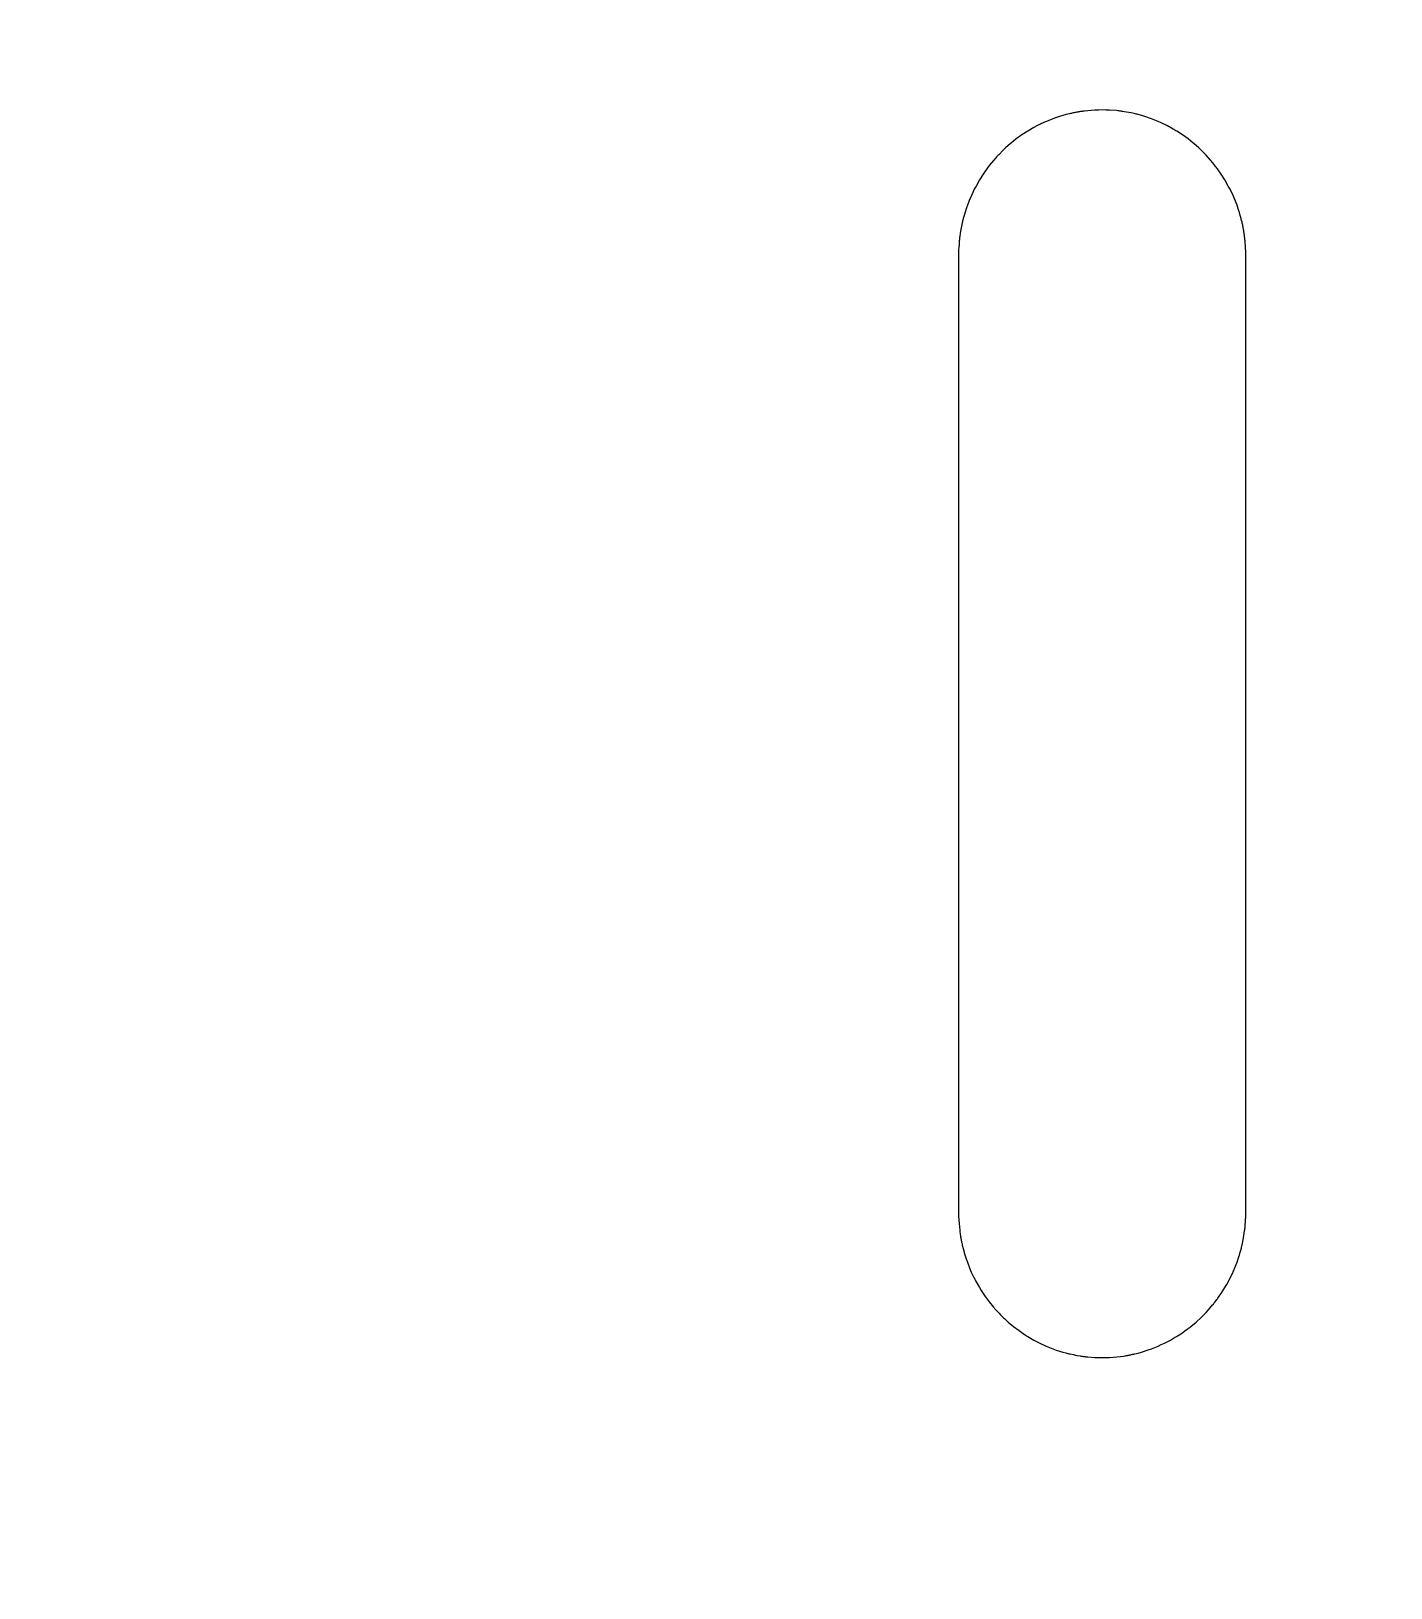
# Model space of a CAD drawing. Header units: millimetres. Extents: x -279 to 279, y -447 to 447.
# Drawn here: x -131.17 to -107.37, y 367.75 to 394.99 of the extents above; entities that cross this region are included whole.
import ezdxf

# ---------------------------------------------------------------- set-up
doc = ezdxf.new("R2010")
doc.units = ezdxf.units.MM
doc.header["$MEASUREMENT"] = 0
doc.layers.add('Layer 1', color=7, linetype='Continuous')

msp = doc.modelspace()

# ---------------------------------------------------------------- linework, layer by layer
at = {"layer": 'Layer 1', "color": 7}
for points, knots in [([(279.3833, 446.6396), (279.3833, 446.6396), (-279.4167, 446.6396), (-279.4167, 446.6396), (-279.4167, 446.6396), (-279.4167, -446.6464), (-279.4167, -446.6464), (-279.4167, -446.6464), (279.3833, -446.6464), (279.3833, -446.6464), (279.3833, -446.6464), (279.3833, 446.6396), (279.3833, 446.6396)], [0, 0, 0, 0, 0.25, 0.25, 0.25, 0.5, 0.5, 0.5, 0.75, 0.75, 0.75, 1, 1, 1, 1]), ([(-112.4855, 393.6091), (-112.4855, 393.6091), (-112.364, 393.61), (-112.364, 393.61), (-112.3417, 393.6091), (-112.3194, 393.6091), (-112.2894, 393.6074), (-112.2894, 393.6074), (-112.1687, 393.5989), (-112.1687, 393.5989), (-112.1405, 393.5946), (-112.1164, 393.5928), (-112.0976, 393.5894), (-112.0848, 393.5876), (-112.065, 393.5843), (-112.036, 393.58), (-112.036, 393.58), (-111.9152, 393.5586), (-111.9152, 393.5586), (-111.9152, 393.5586), (-111.8587, 393.5466), (-111.8587, 393.5466), (-111.8372, 393.5415), (-111.8159, 393.5363), (-111.7876, 393.5295), (-111.7876, 393.5295), (-111.6746, 393.4952), (-111.6746, 393.4952), (-111.6746, 393.4952), (-111.5565, 393.4549), (-111.5565, 393.4549), (-111.5565, 393.4549), (-111.4425, 393.4088), (-111.4425, 393.4088), (-111.4425, 393.4088), (-111.3851, 393.3831), (-111.3851, 393.3831), (-111.3851, 393.3831), (-111.2773, 393.33), (-111.2773, 393.33), (-111.2773, 393.33), (-111.1762, 393.276), (-111.1762, 393.276), (-111.1557, 393.264), (-111.1368, 393.2521), (-111.1128, 393.2375), (-111.1128, 393.2375), (-111.0169, 393.1749), (-111.0169, 393.1749), (-111.0169, 393.1749), (-110.9167, 393.103), (-110.9167, 393.103), (-110.9167, 393.103), (-110.8679, 393.0654), (-110.8679, 393.0654), (-110.8679, 393.0654), (-110.7763, 392.9883), (-110.7763, 392.9883), (-110.7763, 392.9883), (-110.7309, 392.9472), (-110.7309, 392.9472), (-110.7309, 392.9472), (-110.6863, 392.9052), (-110.6863, 392.9052), (-110.6863, 392.9052), (-110.6015, 392.8204), (-110.6015, 392.8204), (-110.6015, 392.8204), (-110.5219, 392.7305), (-110.5219, 392.7305), (-110.5219, 392.7305), (-110.4825, 392.6842), (-110.4825, 392.6842), (-110.4825, 392.6842), (-110.4457, 392.6407), (-110.4457, 392.6407), (-110.4294, 392.6166), (-110.4157, 392.5995), (-110.4029, 392.5806), (-110.4029, 392.5806), (-110.3369, 392.4873), (-110.3369, 392.4873), (-110.3369, 392.4873), (-110.271, 392.3854), (-110.271, 392.3854), (-110.271, 392.3854), (-110.212, 392.2792), (-110.212, 392.2792), (-110.212, 392.2792), (-110.182, 392.2244), (-110.182, 392.2244), (-110.182, 392.2244), (-110.1298, 392.1139), (-110.1298, 392.1139), (-110.1298, 392.1139), (-110.1041, 392.0558), (-110.1041, 392.0558), (-110.1041, 392.0558), (-110.0595, 391.9418), (-110.0595, 391.9418), (-110.0595, 391.9418), (-110.0381, 391.881), (-110.0381, 391.881), (-110.0304, 391.8545), (-110.0244, 391.8365), (-110.0184, 391.8176), (-110.0184, 391.8176), (-110.003, 391.7654), (-110.003, 391.7654), (-109.9945, 391.7364), (-109.9892, 391.7157), (-109.9842, 391.6944), (-109.9842, 391.6944), (-109.9714, 391.6455), (-109.9714, 391.6455), (-109.9653, 391.6198), (-109.9619, 391.6002), (-109.9576, 391.5796), (-109.9533, 391.5565), (-109.9481, 391.5325), (-109.9448, 391.5136), (-109.9413, 391.4983), (-109.9388, 391.476), (-109.9344, 391.4537), (-109.932, 391.4306), (-109.9285, 391.4083), (-109.9259, 391.3869), (-109.9233, 391.3663), (-109.9207, 391.3458), (-109.9182, 391.321), (-109.9182, 391.321), (-109.9088, 391.1977), (-109.9088, 391.1977), (-109.9088, 391.1977), (-109.9063, 391.1335), (-109.9063, 391.1335), (-109.9063, 391.1335), (-109.9054, 391.071), (-109.9054, 391.071), (-109.9054, 391.071), (-109.9054, 374.3184), (-109.9054, 374.3184), (-109.9054, 374.3184), (-109.9063, 374.2567), (-109.9063, 374.2567), (-109.9079, 374.231), (-109.9079, 374.2148), (-109.9088, 374.1907), (-109.9088, 374.1907), (-109.9182, 374.0692), (-109.9182, 374.0692), (-109.92, 374.0435), (-109.9233, 374.023), (-109.9268, 373.9964), (-109.9268, 373.9964), (-109.9457, 373.8739), (-109.9457, 373.8739), (-109.9457, 373.8739), (-109.9696, 373.7532), (-109.9696, 373.7532), (-109.9764, 373.724), (-109.9825, 373.7009), (-109.9868, 373.683), (-109.9901, 373.6693), (-109.9962, 373.6496), (-110.003, 373.6239), (-110.003, 373.6239), (-110.0184, 373.5725), (-110.0184, 373.5725), (-110.0236, 373.5537), (-110.0304, 373.5349), (-110.0381, 373.5083), (-110.0381, 373.5083), (-110.0595, 373.4475), (-110.0595, 373.4475), (-110.0595, 373.4475), (-110.1032, 373.3362), (-110.1032, 373.3362), (-110.1152, 373.308), (-110.1237, 373.2873), (-110.1332, 373.2668), (-110.1332, 373.2668), (-110.182, 373.1666), (-110.182, 373.1666), (-110.182, 373.1666), (-110.2402, 373.0587), (-110.2402, 373.0587), (-110.2402, 373.0587), (-110.271, 373.004), (-110.271, 373.004), (-110.271, 373.004), (-110.3369, 372.9011), (-110.3369, 372.9011), (-110.3369, 372.9011), (-110.3695, 372.8532), (-110.3695, 372.8532), (-110.3866, 372.8301), (-110.4003, 372.8112), (-110.4124, 372.7941), (-110.4124, 372.7941), (-110.4405, 372.7581), (-110.4405, 372.7581), (-110.456, 372.7385), (-110.4697, 372.7214), (-110.486, 372.7025), (-110.486, 372.7025), (-110.5596, 372.6143), (-110.5596, 372.6143), (-110.5596, 372.6143), (-110.6015, 372.5689), (-110.6015, 372.5689), (-110.6015, 372.5689), (-110.6872, 372.4833), (-110.6872, 372.4833), (-110.6872, 372.4833), (-110.7754, 372.4019), (-110.7754, 372.4019), (-110.7754, 372.4019), (-110.8662, 372.3249), (-110.8662, 372.3249), (-110.8867, 372.3086), (-110.9039, 372.2966), (-110.921, 372.2829), (-110.921, 372.2829), (-110.9646, 372.2512), (-110.9646, 372.2512), (-110.9646, 372.2512), (-111.0169, 372.2144), (-111.0169, 372.2144), (-111.0169, 372.2144), (-111.1163, 372.1493), (-111.1163, 372.1493), (-111.1163, 372.1493), (-111.1702, 372.1167), (-111.1702, 372.1167), (-111.1702, 372.1167), (-111.2233, 372.0867), (-111.2233, 372.0867), (-111.2233, 372.0867), (-111.3295, 372.0329), (-111.3295, 372.0329), (-111.3295, 372.0329), (-111.3851, 372.0063), (-111.3851, 372.0063), (-111.3851, 372.0063), (-111.4425, 371.9805), (-111.4425, 371.9805), (-111.4425, 371.9805), (-111.5565, 371.9344), (-111.5565, 371.9344), (-111.5565, 371.9344), (-111.6129, 371.9146), (-111.6129, 371.9146), (-111.6386, 371.9052), (-111.6592, 371.8993), (-111.6788, 371.8924), (-111.6788, 371.8924), (-111.7319, 371.8769), (-111.7319, 371.8769), (-111.7319, 371.8769), (-111.7928, 371.859), (-111.7928, 371.859), (-111.7928, 371.859), (-111.8485, 371.8462), (-111.8485, 371.8462), (-111.8766, 371.8384), (-111.9015, 371.8341), (-111.9195, 371.8308), (-111.9375, 371.8264), (-111.9614, 371.8213), (-111.9794, 371.8171), (-111.9957, 371.8153), (-112.0206, 371.8119), (-112.0445, 371.8068), (-112.0445, 371.8068), (-112.1002, 371.7999), (-112.1002, 371.7999), (-112.1002, 371.7999), (-112.1644, 371.7922), (-112.1644, 371.7922), (-112.1644, 371.7922), (-112.2894, 371.781), (-112.2894, 371.781), (-112.2894, 371.781), (-112.3554, 371.7802), (-112.3554, 371.7802), (-112.3554, 371.7802), (-112.4205, 371.7794), (-112.4205, 371.7794), (-112.4205, 371.7794), (-112.4847, 371.7802), (-112.4847, 371.7802), (-112.5095, 371.7802), (-112.5258, 371.7802), (-112.5506, 371.781), (-112.5506, 371.781), (-112.6714, 371.7914), (-112.6714, 371.7914), (-112.6953, 371.7947), (-112.7158, 371.7964), (-112.7356, 371.7982), (-112.7604, 371.8016), (-112.7844, 371.8059), (-112.8083, 371.8102), (-112.8083, 371.8102), (-112.8649, 371.8179), (-112.8649, 371.8179), (-112.8649, 371.8179), (-112.9266, 371.8316), (-112.9266, 371.8316), (-112.9266, 371.8316), (-112.9822, 371.8427), (-112.9822, 371.8427), (-113.0087, 371.8495), (-113.0319, 371.8538), (-113.055, 371.8624), (-113.055, 371.8624), (-113.1081, 371.8769), (-113.1081, 371.8769), (-113.1081, 371.8769), (-113.2245, 371.9121), (-113.2245, 371.9121), (-113.2245, 371.9121), (-113.2854, 371.9352), (-113.2854, 371.9352), (-113.2854, 371.9352), (-113.3984, 371.9805), (-113.3984, 371.9805), (-113.3984, 371.9805), (-113.5115, 372.0329), (-113.5115, 372.0329), (-113.5115, 372.0329), (-113.6168, 372.0867), (-113.6168, 372.0867), (-113.6168, 372.0867), (-113.7204, 372.1467), (-113.7204, 372.1467), (-113.7435, 372.1604), (-113.7632, 372.1733), (-113.782, 372.1852), (-113.782, 372.1852), (-113.8753, 372.2512), (-113.8753, 372.2512), (-113.8753, 372.2512), (-113.9713, 372.3232), (-113.9713, 372.3232), (-113.9713, 372.3232), (-114.0646, 372.4019), (-114.0646, 372.4019), (-114.0646, 372.4019), (-114.1066, 372.4379), (-114.1066, 372.4379), (-114.1237, 372.4541), (-114.1425, 372.4713), (-114.1597, 372.4892), (-114.1597, 372.4892), (-114.1948, 372.5227), (-114.1948, 372.5227), (-114.2128, 372.5414), (-114.2291, 372.5577), (-114.2436, 372.574), (-114.2436, 372.574), (-114.2804, 372.6134), (-114.2804, 372.6134), (-114.2976, 372.6331), (-114.3104, 372.6468), (-114.3233, 372.6648), (-114.3233, 372.6648), (-114.3969, 372.7538), (-114.3969, 372.7538), (-114.3969, 372.7538), (-114.468, 372.8506), (-114.468, 372.8506), (-114.468, 372.8506), (-114.5365, 372.9516), (-114.5365, 372.9516), (-114.5365, 372.9516), (-114.569, 373.004), (-114.569, 373.004), (-114.569, 373.004), (-114.6272, 373.1058), (-114.6272, 373.1058), (-114.6392, 373.128), (-114.6495, 373.1478), (-114.6606, 373.1692), (-114.6606, 373.1692), (-114.7111, 373.2754), (-114.7111, 373.2754), (-114.7111, 373.2754), (-114.736, 373.3345), (-114.736, 373.3345), (-114.736, 373.3345), (-114.7805, 373.4475), (-114.7805, 373.4475), (-114.7805, 373.4475), (-114.8019, 373.5083), (-114.8019, 373.5083), (-114.8105, 373.5357), (-114.8181, 373.5562), (-114.8242, 373.5776), (-114.8242, 373.5776), (-114.8551, 373.6873), (-114.8551, 373.6873), (-114.8551, 373.6873), (-114.8696, 373.7472), (-114.8696, 373.7472), (-114.8756, 373.7747), (-114.8816, 373.7986), (-114.8841, 373.8158), (-114.8875, 373.8311), (-114.8918, 373.8534), (-114.8962, 373.8774), (-114.8986, 373.897), (-114.903, 373.915), (-114.9055, 373.9348), (-114.9099, 373.9605), (-114.9132, 373.9836), (-114.9149, 374.0075), (-114.9149, 374.0075), (-114.9269, 374.1265), (-114.9269, 374.1265), (-114.9269, 374.1265), (-114.9347, 374.2567), (-114.9347, 374.2567), (-114.9347, 374.2567), (-114.9347, 374.3184), (-114.9347, 374.3184), (-114.9347, 374.3184), (-114.9347, 391.071), (-114.9347, 391.071), (-114.9347, 391.071), (-114.9347, 391.1232), (-114.9347, 391.1232), (-114.9347, 391.1454), (-114.933, 391.1685), (-114.9321, 391.1959), (-114.9321, 391.1959), (-114.9269, 391.2627), (-114.9269, 391.2627), (-114.9269, 391.2627), (-114.9227, 391.3201), (-114.9227, 391.3201), (-114.9201, 391.3458), (-114.9175, 391.3715), (-114.9132, 391.3946), (-114.9132, 391.3946), (-114.9055, 391.4529), (-114.9055, 391.4529), (-114.9055, 391.4529), (-114.8945, 391.5171), (-114.8945, 391.5171), (-114.8945, 391.5171), (-114.8704, 391.6361), (-114.8704, 391.6361), (-114.8653, 391.6618), (-114.8601, 391.6815), (-114.8559, 391.6994), (-114.8507, 391.7192), (-114.8456, 391.738), (-114.8388, 391.762), (-114.8388, 391.762), (-114.8216, 391.8228), (-114.8216, 391.8228), (-114.8216, 391.8228), (-114.8028, 391.8802), (-114.8028, 391.8802), (-114.7942, 391.905), (-114.7882, 391.923), (-114.7787, 391.947), (-114.7787, 391.947), (-114.7626, 391.9915), (-114.7626, 391.9915), (-114.7539, 392.0129), (-114.7446, 392.036), (-114.7334, 392.0626), (-114.7334, 392.0626), (-114.6854, 392.1679), (-114.6854, 392.1679), (-114.6854, 392.1679), (-114.6589, 392.2244), (-114.6589, 392.2244), (-114.6589, 392.2244), (-114.629, 392.2792), (-114.629, 392.2792), (-114.629, 392.2792), (-114.569, 392.3854), (-114.569, 392.3854), (-114.569, 392.3854), (-114.5039, 392.4873), (-114.5039, 392.4873), (-114.5039, 392.4873), (-114.4697, 392.537), (-114.4697, 392.537), (-114.4697, 392.537), (-114.3969, 392.6363), (-114.3969, 392.6363), (-114.3969, 392.6363), (-114.3207, 392.7288), (-114.3207, 392.7288), (-114.3207, 392.7288), (-114.2822, 392.7734), (-114.2822, 392.7734), (-114.2633, 392.793), (-114.2487, 392.811), (-114.2324, 392.8273), (-114.2324, 392.8273), (-114.1545, 392.9052), (-114.1545, 392.9052), (-114.1545, 392.9052), (-114.11, 392.9472), (-114.11, 392.9472), (-114.11, 392.9472), (-114.0637, 392.9883), (-114.0637, 392.9883), (-114.0637, 392.9883), (-113.9721, 393.0654), (-113.9721, 393.0654), (-113.9721, 393.0654), (-113.9233, 393.103), (-113.9233, 393.103), (-113.9233, 393.103), (-113.8257, 393.1741), (-113.8257, 393.1741), (-113.8257, 393.1741), (-113.723, 393.2409), (-113.723, 393.2409), (-113.723, 393.2409), (-113.6185, 393.3017), (-113.6185, 393.3017), (-113.6185, 393.3017), (-113.5645, 393.33), (-113.5645, 393.33), (-113.5645, 393.33), (-113.5157, 393.3557), (-113.5157, 393.3557), (-113.4917, 393.3659), (-113.4678, 393.3779), (-113.4523, 393.3857), (-113.4403, 393.3907), (-113.4215, 393.3985), (-113.3958, 393.4105), (-113.3958, 393.4105), (-113.2854, 393.4541), (-113.2854, 393.4541), (-113.2854, 393.4541), (-113.2348, 393.4738), (-113.2348, 393.4738), (-113.2151, 393.4799), (-113.1945, 393.4867), (-113.1655, 393.4952), (-113.1655, 393.4952), (-113.0481, 393.5304), (-113.0481, 393.5304), (-113.0481, 393.5304), (-112.9917, 393.5432), (-112.9917, 393.5432), (-112.9702, 393.5474), (-112.9497, 393.5535), (-112.9291, 393.5578), (-112.9068, 393.5628), (-112.8837, 393.5672), (-112.8623, 393.5715), (-112.8418, 393.574), (-112.822, 393.5783), (-112.8024, 393.5817), (-112.7784, 393.5835), (-112.7552, 393.5876), (-112.7313, 393.5903), (-112.7313, 393.5903), (-112.614, 393.6031), (-112.614, 393.6031), (-112.614, 393.6031), (-112.5506, 393.6074), (-112.5506, 393.6074), (-112.5506, 393.6074), (-112.4855, 393.6091), (-112.4855, 393.6091)], [0, 0, 0, 0, 0.0052083, 0.0052083, 0.0052083, 0.0104167, 0.0104167, 0.0104167, 0.015625, 0.015625, 0.015625, 0.0208333, 0.0208333, 0.0208333, 0.0260417, 0.0260417, 0.0260417, 0.03125, 0.03125, 0.03125, 0.0364583, 0.0364583, 0.0364583, 0.0416667, 0.0416667, 0.0416667, 0.046875, 0.046875, 0.046875, 0.0520833, 0.0520833, 0.0520833, 0.0572917, 0.0572917, 0.0572917, 0.0625, 0.0625, 0.0625, 0.0677083, 0.0677083, 0.0677083, 0.0729167, 0.0729167, 0.0729167, 0.078125, 0.078125, 0.078125, 0.0833333, 0.0833333, 0.0833333, 0.0885417, 0.0885417, 0.0885417, 0.09375, 0.09375, 0.09375, 0.0989583, 0.0989583, 0.0989583, 0.1041667, 0.1041667, 0.1041667, 0.109375, 0.109375, 0.109375, 0.1145833, 0.1145833, 0.1145833, 0.1197917, 0.1197917, 0.1197917, 0.125, 0.125, 0.125, 0.1302083, 0.1302083, 0.1302083, 0.1354167, 0.1354167, 0.1354167, 0.140625, 0.140625, 0.140625, 0.1458333, 0.1458333, 0.1458333, 0.1510417, 0.1510417, 0.1510417, 0.15625, 0.15625, 0.15625, 0.1614583, 0.1614583, 0.1614583, 0.1666667, 0.1666667, 0.1666667, 0.171875, 0.171875, 0.171875, 0.1770833, 0.1770833, 0.1770833, 0.1822917, 0.1822917, 0.1822917, 0.1875, 0.1875, 0.1875, 0.1927083, 0.1927083, 0.1927083, 0.1979167, 0.1979167, 0.1979167, 0.203125, 0.203125, 0.203125, 0.2083333, 0.2083333, 0.2083333, 0.2135417, 0.2135417, 0.2135417, 0.21875, 0.21875, 0.21875, 0.2239583, 0.2239583, 0.2239583, 0.2291667, 0.2291667, 0.2291667, 0.234375, 0.234375, 0.234375, 0.2395833, 0.2395833, 0.2395833, 0.2447917, 0.2447917, 0.2447917, 0.25, 0.25, 0.25, 0.2552083, 0.2552083, 0.2552083, 0.2604167, 0.2604167, 0.2604167, 0.265625, 0.265625, 0.265625, 0.2708333, 0.2708333, 0.2708333, 0.2760417, 0.2760417, 0.2760417, 0.28125, 0.28125, 0.28125, 0.2864583, 0.2864583, 0.2864583, 0.2916667, 0.2916667, 0.2916667, 0.296875, 0.296875, 0.296875, 0.3020833, 0.3020833, 0.3020833, 0.3072917, 0.3072917, 0.3072917, 0.3125, 0.3125, 0.3125, 0.3177083, 0.3177083, 0.3177083, 0.3229167, 0.3229167, 0.3229167, 0.328125, 0.328125, 0.328125, 0.3333333, 0.3333333, 0.3333333, 0.3385417, 0.3385417, 0.3385417, 0.34375, 0.34375, 0.34375, 0.3489583, 0.3489583, 0.3489583, 0.3541667, 0.3541667, 0.3541667, 0.359375, 0.359375, 0.359375, 0.3645833, 0.3645833, 0.3645833, 0.3697917, 0.3697917, 0.3697917, 0.375, 0.375, 0.375, 0.3802083, 0.3802083, 0.3802083, 0.3854167, 0.3854167, 0.3854167, 0.390625, 0.390625, 0.390625, 0.3958333, 0.3958333, 0.3958333, 0.4010417, 0.4010417, 0.4010417, 0.40625, 0.40625, 0.40625, 0.4114583, 0.4114583, 0.4114583, 0.4166667, 0.4166667, 0.4166667, 0.421875, 0.421875, 0.421875, 0.4270833, 0.4270833, 0.4270833, 0.4322917, 0.4322917, 0.4322917, 0.4375, 0.4375, 0.4375, 0.4427083, 0.4427083, 0.4427083, 0.4479167, 0.4479167, 0.4479167, 0.453125, 0.453125, 0.453125, 0.4583333, 0.4583333, 0.4583333, 0.4635417, 0.4635417, 0.4635417, 0.46875, 0.46875, 0.46875, 0.4739583, 0.4739583, 0.4739583, 0.4791667, 0.4791667, 0.4791667, 0.484375, 0.484375, 0.484375, 0.4895833, 0.4895833, 0.4895833, 0.4947917, 0.4947917, 0.4947917, 0.5, 0.5, 0.5, 0.5052083, 0.5052083, 0.5052083, 0.5104167, 0.5104167, 0.5104167, 0.515625, 0.515625, 0.515625, 0.5208333, 0.5208333, 0.5208333, 0.5260417, 0.5260417, 0.5260417, 0.53125, 0.53125, 0.53125, 0.5364583, 0.5364583, 0.5364583, 0.5416667, 0.5416667, 0.5416667, 0.546875, 0.546875, 0.546875, 0.5520833, 0.5520833, 0.5520833, 0.5572917, 0.5572917, 0.5572917, 0.5625, 0.5625, 0.5625, 0.5677083, 0.5677083, 0.5677083, 0.5729167, 0.5729167, 0.5729167, 0.578125, 0.578125, 0.578125, 0.5833333, 0.5833333, 0.5833333, 0.5885417, 0.5885417, 0.5885417, 0.59375, 0.59375, 0.59375, 0.5989583, 0.5989583, 0.5989583, 0.6041667, 0.6041667, 0.6041667, 0.609375, 0.609375, 0.609375, 0.6145833, 0.6145833, 0.6145833, 0.6197917, 0.6197917, 0.6197917, 0.625, 0.625, 0.625, 0.6302083, 0.6302083, 0.6302083, 0.6354167, 0.6354167, 0.6354167, 0.640625, 0.640625, 0.640625, 0.6458333, 0.6458333, 0.6458333, 0.6510417, 0.6510417, 0.6510417, 0.65625, 0.65625, 0.65625, 0.6614583, 0.6614583, 0.6614583, 0.6666667, 0.6666667, 0.6666667, 0.671875, 0.671875, 0.671875, 0.6770833, 0.6770833, 0.6770833, 0.6822917, 0.6822917, 0.6822917, 0.6875, 0.6875, 0.6875, 0.6927083, 0.6927083, 0.6927083, 0.6979167, 0.6979167, 0.6979167, 0.703125, 0.703125, 0.703125, 0.7083333, 0.7083333, 0.7083333, 0.7135417, 0.7135417, 0.7135417, 0.71875, 0.71875, 0.71875, 0.7239583, 0.7239583, 0.7239583, 0.7291667, 0.7291667, 0.7291667, 0.734375, 0.734375, 0.734375, 0.7395833, 0.7395833, 0.7395833, 0.7447917, 0.7447917, 0.7447917, 0.75, 0.75, 0.75, 0.7552083, 0.7552083, 0.7552083, 0.7604167, 0.7604167, 0.7604167, 0.765625, 0.765625, 0.765625, 0.7708333, 0.7708333, 0.7708333, 0.7760417, 0.7760417, 0.7760417, 0.78125, 0.78125, 0.78125, 0.7864583, 0.7864583, 0.7864583, 0.7916667, 0.7916667, 0.7916667, 0.796875, 0.796875, 0.796875, 0.8020833, 0.8020833, 0.8020833, 0.8072917, 0.8072917, 0.8072917, 0.8125, 0.8125, 0.8125, 0.8177083, 0.8177083, 0.8177083, 0.8229167, 0.8229167, 0.8229167, 0.828125, 0.828125, 0.828125, 0.8333333, 0.8333333, 0.8333333, 0.8385417, 0.8385417, 0.8385417, 0.84375, 0.84375, 0.84375, 0.8489583, 0.8489583, 0.8489583, 0.8541667, 0.8541667, 0.8541667, 0.859375, 0.859375, 0.859375, 0.8645833, 0.8645833, 0.8645833, 0.8697917, 0.8697917, 0.8697917, 0.875, 0.875, 0.875, 0.8802083, 0.8802083, 0.8802083, 0.8854167, 0.8854167, 0.8854167, 0.890625, 0.890625, 0.890625, 0.8958333, 0.8958333, 0.8958333, 0.9010417, 0.9010417, 0.9010417, 0.90625, 0.90625, 0.90625, 0.9114583, 0.9114583, 0.9114583, 0.9166667, 0.9166667, 0.9166667, 0.921875, 0.921875, 0.921875, 0.9270833, 0.9270833, 0.9270833, 0.9322917, 0.9322917, 0.9322917, 0.9375, 0.9375, 0.9375, 0.9427083, 0.9427083, 0.9427083, 0.9479167, 0.9479167, 0.9479167, 0.953125, 0.953125, 0.953125, 0.9583333, 0.9583333, 0.9583333, 0.9635417, 0.9635417, 0.9635417, 0.96875, 0.96875, 0.96875, 0.9739583, 0.9739583, 0.9739583, 0.9791667, 0.9791667, 0.9791667, 0.984375, 0.984375, 0.984375, 0.9895833, 0.9895833, 0.9895833, 0.9947917, 0.9947917, 0.9947917, 1, 1, 1, 1])]:
    msp.add_open_spline(points, degree=3, knots=knots, dxfattribs=at)

doc.saveas('drawing.dxf')
